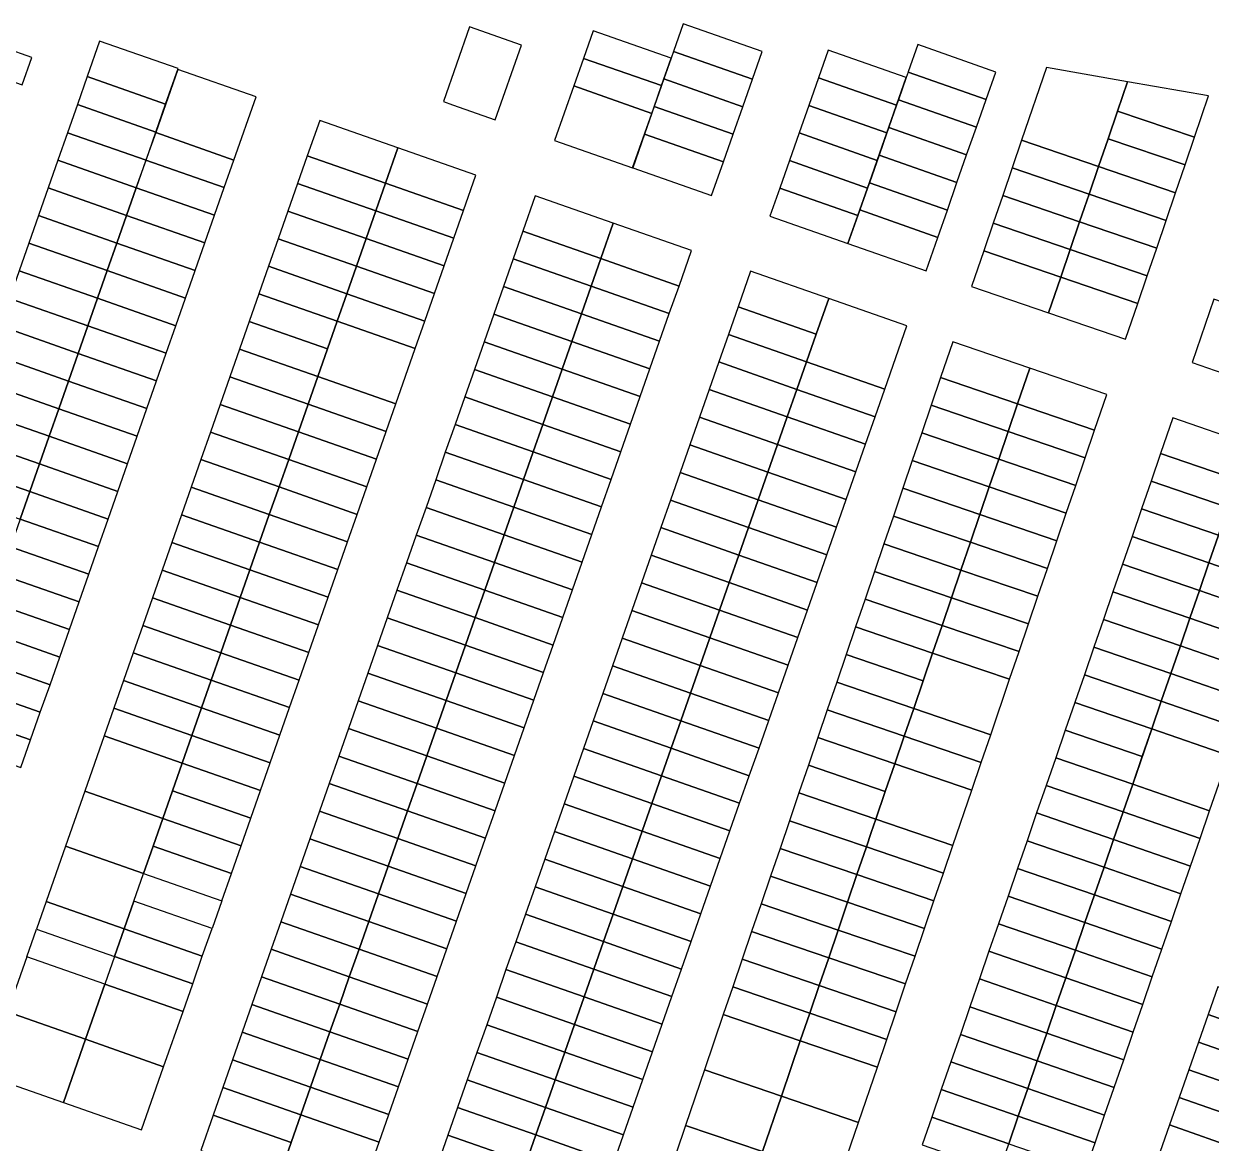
# Model space of a CAD drawing. Header units: metres. Extents: x 263639 to 269142, y 7370519 to 7372711.
# Drawn here: x 263886.6 to 264170.7, y 7372443.1 to 7372710.9 of the extents above; entities that cross this region are included whole.
import ezdxf

# ---------------------------------------------------------------- set-up
doc = ezdxf.new("R2010")
doc.units = ezdxf.units.M
doc.layers.add('LOTE', color=7, linetype='Continuous')

msp = doc.modelspace()

# ---------------------------------------------------------------- linework, layer by layer
at = {"layer": 'LOTE', "color": 7}
for points in [[(263888.57, 7372702.91), (263869.59, 7372709.54), (263867.28, 7372702.93), (263886.25, 7372696.31), (263888.57, 7372702.91)], [(263989.22, 7372691.54), (263999.44, 7372687.96), (264005.69, 7372705.82), (263993.28, 7372710.17), (263987.03, 7372692.31), (263989.22, 7372691.54)], [(264044.36, 7372710.95), (264042.04, 7372704.32), (264060.92, 7372697.71), (264063.23, 7372704.32), (264044.36, 7372710.95)], [(263923.57, 7372700.21), (263904.8, 7372706.79), (263901.82, 7372698.3), (263920.59, 7372691.72), (263923.57, 7372700.21)], [(264039.17, 7372696.14), (264041.48, 7372702.72), (264022.83, 7372709.28), (264020.51, 7372702.67), (264039.17, 7372696.14)], [(264058.61, 7372691.11), (264060.92, 7372697.71), (264042.04, 7372704.32), (264041.48, 7372702.72), (264039.74, 7372697.74), (264058.61, 7372691.11)], [(264076.71, 7372698.03), (264095.39, 7372691.47), (264097.71, 7372698.08), (264079.03, 7372704.64), (264076.71, 7372698.03)], [(264098.15, 7372699.35), (264116.81, 7372692.79), (264119.13, 7372699.4), (264100.47, 7372705.96), (264098.18, 7372699.43), (264098.15, 7372699.35)], [(264037.41, 7372691.11), (264039.17, 7372696.14), (264020.51, 7372702.67), (264018.19, 7372696.07), (264036.85, 7372689.51), (264037.41, 7372691.11)], [(263899.48, 7372691.62), (263918.25, 7372685.04), (263920.59, 7372691.72), (263901.82, 7372698.3), (263899.48, 7372691.62)], [(263942.22, 7372693.45), (263923.49, 7372700.01), (263918.2, 7372684.91), (263936.93, 7372678.35), (263942.22, 7372693.45)], [(264097.71, 7372698.08), (264095.84, 7372692.75), (264114.49, 7372686.19), (264116.81, 7372692.79), (264098.15, 7372699.35), (264097.71, 7372698.08)], [(264148.24, 7372690.06), (264150.64, 7372697.09), (264131.23, 7372700.47), (264125.31, 7372683.09), (264143.72, 7372676.81), (264145.98, 7372683.44), (264148.24, 7372690.06)], [(264018.19, 7372696.07), (264013.6, 7372683), (264032.28, 7372676.46), (264036.85, 7372689.51), (264018.19, 7372696.07)], [(264039.17, 7372696.14), (264037.42, 7372691.12), (264056.29, 7372684.5), (264058.61, 7372691.11), (264039.74, 7372697.74), (264039.17, 7372696.14)], [(264074.4, 7372691.43), (264093.08, 7372684.86), (264093.55, 7372686.21), (264095.39, 7372691.47), (264076.71, 7372698.03), (264074.4, 7372691.43)], [(264166.66, 7372683.78), (264170.04, 7372693.71), (264150.64, 7372697.09), (264148.24, 7372690.06), (264166.66, 7372683.78)], [(264112.17, 7372679.59), (264114.49, 7372686.19), (264095.84, 7372692.75), (264095.39, 7372691.47), (264093.55, 7372686.21), (264093.52, 7372686.14), (264112.17, 7372679.59)], [(263897.12, 7372684.88), (263915.89, 7372678.3), (263918.25, 7372685.04), (263899.48, 7372691.62), (263897.12, 7372684.88)], [(264037.42, 7372691.12), (264036.86, 7372689.52), (264035.11, 7372684.53), (264053.98, 7372677.9), (264056.29, 7372684.5), (264037.42, 7372691.12)], [(264072.08, 7372684.82), (264090.76, 7372678.26), (264093.08, 7372684.86), (264074.4, 7372691.43), (264072.08, 7372684.82)], [(264166.66, 7372683.78), (264148.24, 7372690.06), (264145.98, 7372683.44), (264164.4, 7372677.16), (264166.66, 7372683.78)], [(263957.44, 7372687.84), (263954.46, 7372679.34), (263973.15, 7372672.8), (263976.12, 7372681.29), (263957.44, 7372687.84)], [(263894.8, 7372678.28), (263913.57, 7372671.7), (263915.89, 7372678.3), (263897.12, 7372684.88), (263894.8, 7372678.28)], [(263936.93, 7372678.35), (263918.2, 7372684.91), (263915.88, 7372678.31), (263934.61, 7372671.74), (263936.93, 7372678.35)], [(264035.11, 7372684.53), (264032.29, 7372676.47), (264051.16, 7372669.86), (264053.98, 7372677.9), (264035.11, 7372684.53)], [(264069.77, 7372678.21), (264088.45, 7372671.65), (264088.92, 7372673), (264090.76, 7372678.26), (264072.08, 7372684.82), (264069.77, 7372678.21)], [(264109.85, 7372672.98), (264112.17, 7372679.59), (264093.52, 7372686.14), (264093.08, 7372684.86), (264091.21, 7372679.53), (264109.85, 7372672.98)], [(263976.12, 7372681.29), (263973.15, 7372672.8), (263991.84, 7372666.26), (263994.81, 7372674.75), (263976.12, 7372681.29)], [(264141.46, 7372670.19), (264143.72, 7372676.81), (264125.31, 7372683.09), (264123.05, 7372676.47), (264141.46, 7372670.19)], [(264164.4, 7372677.16), (264145.98, 7372683.44), (264143.72, 7372676.81), (264162.14, 7372670.53), (264164.4, 7372677.16)], [(263934.61, 7372671.74), (263915.88, 7372678.31), (263913.56, 7372671.7), (263932.3, 7372665.14), (263934.61, 7372671.74)], [(263952.15, 7372672.74), (263970.84, 7372666.19), (263973.15, 7372672.8), (263954.46, 7372679.34), (263952.15, 7372672.74)], [(264091.21, 7372679.53), (264088.9, 7372672.93), (264107.58, 7372666.36), (264109.85, 7372672.98), (264091.21, 7372679.53), (264091.21, 7372679.53)], [(263892.48, 7372671.67), (263911.25, 7372665.09), (263913.57, 7372671.7), (263894.8, 7372678.28), (263892.48, 7372671.67)], [(264067.46, 7372671.61), (264086.14, 7372665.04), (264088.45, 7372671.65), (264069.77, 7372678.21), (264067.46, 7372671.61)], [(264140.37, 7372666.99), (264141.46, 7372670.19), (264123.05, 7372676.47), (264120.79, 7372669.84), (264139.2, 7372663.56), (264140.37, 7372666.99)], [(264162.14, 7372670.53), (264143.72, 7372676.81), (264141.46, 7372670.19), (264159.88, 7372663.91), (264162.14, 7372670.53)], [(263949.83, 7372666.13), (263968.52, 7372659.59), (263970.84, 7372666.19), (263952.15, 7372672.74), (263949.83, 7372666.13)], [(263991.84, 7372666.26), (263973.15, 7372672.8), (263970.84, 7372666.19), (263989.52, 7372659.65), (263991.84, 7372666.26)], [(264107.58, 7372666.36), (264088.9, 7372672.93), (264088.45, 7372671.65), (264086.62, 7372666.42), (264105.3, 7372659.85), (264107.58, 7372666.36)], [(263890.17, 7372665.07), (263908.94, 7372658.49), (263911.25, 7372665.09), (263892.48, 7372671.67), (263890.17, 7372665.07)], [(263932.3, 7372665.14), (263913.56, 7372671.7), (263911.25, 7372665.09), (263929.98, 7372658.53), (263932.3, 7372665.14)], [(264008.97, 7372669.79), (264005.99, 7372661.3), (264024.68, 7372654.75), (264027.66, 7372663.25), (264008.97, 7372669.79)], [(264083.79, 7372658.35), (264086.14, 7372665.04), (264067.46, 7372671.61), (264065.11, 7372664.9), (264083.79, 7372658.35)], [(264139.2, 7372663.56), (264120.79, 7372669.84), (264118.53, 7372663.22), (264136.94, 7372656.94), (264139.2, 7372663.56)], [(264159.88, 7372663.91), (264141.46, 7372670.19), (264140.37, 7372666.99), (264139.2, 7372663.56), (264157.62, 7372657.28), (264159.88, 7372663.91)], [(263887.85, 7372658.46), (263906.62, 7372651.88), (263908.94, 7372658.49), (263890.17, 7372665.07), (263887.85, 7372658.46)], [(263929.98, 7372658.53), (263911.25, 7372665.09), (263908.93, 7372658.49), (263927.67, 7372651.93), (263929.98, 7372658.53)], [(263947.52, 7372659.52), (263966.21, 7372652.98), (263968.52, 7372659.59), (263949.83, 7372666.13), (263947.52, 7372659.52)], [(263989.52, 7372659.65), (263970.84, 7372666.19), (263968.52, 7372659.59), (263987.21, 7372653.04), (263989.52, 7372659.65)], [(264102.48, 7372651.81), (264105.3, 7372659.85), (264086.62, 7372666.42), (264086.14, 7372665.04), (264083.79, 7372658.35), (264102.48, 7372651.81)], [(264003.68, 7372654.69), (264022.37, 7372648.15), (264024.68, 7372654.75), (264005.99, 7372661.3), (264003.68, 7372654.69)], [(264046.34, 7372656.7), (264027.66, 7372663.25), (264024.68, 7372654.75), (264043.37, 7372648.21), (264046.34, 7372656.7)], [(264116.27, 7372656.59), (264134.68, 7372650.31), (264136.94, 7372656.94), (264118.53, 7372663.22), (264116.27, 7372656.59)], [(264157.62, 7372657.28), (264139.2, 7372663.56), (264136.94, 7372656.94), (264155.36, 7372650.66), (264157.62, 7372657.28)], [(263885.53, 7372651.86), (263904.31, 7372645.27), (263906.62, 7372651.88), (263887.85, 7372658.46), (263885.53, 7372651.86)], [(263927.67, 7372651.93), (263908.93, 7372658.49), (263906.62, 7372651.88), (263925.35, 7372645.32), (263927.67, 7372651.93)], [(263945.21, 7372652.92), (263963.89, 7372646.37), (263966.21, 7372652.98), (263947.52, 7372659.52), (263945.21, 7372652.92)], [(263987.21, 7372653.04), (263968.52, 7372659.59), (263966.21, 7372652.98), (263984.9, 7372646.44), (263987.21, 7372653.04)], [(264131.78, 7372641.79), (264134.68, 7372650.31), (264116.27, 7372656.59), (264113.36, 7372648.07), (264131.78, 7372641.79)], [(264155.36, 7372650.66), (264136.94, 7372656.94), (264134.68, 7372650.31), (264153.1, 7372644.03), (264155.36, 7372650.66)], [(263942.89, 7372646.31), (263961.58, 7372639.77), (263963.89, 7372646.37), (263945.21, 7372652.92), (263942.89, 7372646.31)], [(263984.9, 7372646.44), (263966.21, 7372652.98), (263963.89, 7372646.37), (263982.58, 7372639.83), (263984.9, 7372646.44)], [(264001.37, 7372648.08), (264020.05, 7372641.54), (264022.37, 7372648.15), (264003.68, 7372654.69), (264001.37, 7372648.08)], [(264043.37, 7372648.21), (264024.68, 7372654.75), (264022.37, 7372648.15), (264041.05, 7372641.6), (264043.37, 7372648.21)], [(263883.21, 7372645.25), (263901.99, 7372638.67), (263904.31, 7372645.27), (263885.53, 7372651.86), (263883.21, 7372645.25)], [(263925.35, 7372645.32), (263906.62, 7372651.88), (263904.3, 7372645.28), (263923.03, 7372638.72), (263925.35, 7372645.32)], [(264076.21, 7372636.7), (264079.19, 7372645.2), (264060.5, 7372651.74), (264057.52, 7372643.25), (264076.21, 7372636.7)], [(264153.1, 7372644.03), (264134.68, 7372650.31), (264131.78, 7372641.79), (264150.2, 7372635.51), (264153.1, 7372644.03)], [(263999.05, 7372641.48), (264017.74, 7372634.93), (264020.05, 7372641.54), (264001.37, 7372648.08), (263999.05, 7372641.48)], [(264041.05, 7372641.6), (264022.37, 7372648.15), (264020.05, 7372641.54), (264038.74, 7372634.99), (264041.05, 7372641.6)], [(263880.9, 7372638.65), (263899.67, 7372632.06), (263901.99, 7372638.67), (263883.21, 7372645.25), (263880.9, 7372638.65)], [(263923.03, 7372638.72), (263904.3, 7372645.28), (263901.98, 7372638.67), (263920.72, 7372632.11), (263923.03, 7372638.72)], [(263940.58, 7372639.71), (263959.27, 7372633.16), (263961.58, 7372639.77), (263942.89, 7372646.31), (263940.58, 7372639.71)], [(263982.58, 7372639.83), (263963.89, 7372646.37), (263961.58, 7372639.77), (263980.27, 7372633.22), (263982.58, 7372639.83)], [(264092.58, 7372623.55), (264097.87, 7372638.65), (264079.19, 7372645.2), (264076.21, 7372636.7), (264073.9, 7372630.1), (264092.58, 7372623.55)], [(264184.47, 7372623.57), (264189.68, 7372638.7), (264171.28, 7372645.04), (264166.07, 7372629.91), (264184.47, 7372623.57)], [(263996.74, 7372634.87), (264015.43, 7372628.33), (264017.74, 7372634.93), (263999.05, 7372641.48), (263996.74, 7372634.87)], [(264038.74, 7372634.99), (264020.05, 7372641.54), (264017.74, 7372634.93), (264036.43, 7372628.39), (264038.74, 7372634.99)], [(264073.9, 7372630.1), (264076.21, 7372636.7), (264057.52, 7372643.25), (264055.21, 7372636.64), (264073.9, 7372630.1)], [(263878.58, 7372632.04), (263897.36, 7372625.46), (263899.67, 7372632.06), (263880.9, 7372638.65), (263878.58, 7372632.04)], [(263920.72, 7372632.11), (263901.98, 7372638.67), (263899.67, 7372632.07), (263918.4, 7372625.5), (263920.72, 7372632.11)], [(263938.27, 7372633.1), (263956.95, 7372626.55), (263959.27, 7372633.16), (263940.58, 7372639.71), (263938.27, 7372633.1)], [(263980.27, 7372633.22), (263961.58, 7372639.77), (263959.27, 7372633.16), (263956.95, 7372626.55), (263975.64, 7372620.01), (263980.27, 7372633.22)], [(264071.58, 7372623.49), (264073.9, 7372630.1), (264055.21, 7372636.64), (264052.9, 7372630.04), (264071.58, 7372623.49)], [(263935.95, 7372626.49), (263954.64, 7372619.95), (263956.95, 7372626.55), (263938.27, 7372633.1), (263935.95, 7372626.49)], [(263994.42, 7372628.26), (264013.11, 7372621.72), (264015.43, 7372628.33), (263996.74, 7372634.87), (263994.42, 7372628.26)], [(264036.43, 7372628.39), (264017.74, 7372634.93), (264015.43, 7372628.33), (264034.11, 7372621.78), (264036.43, 7372628.39)], [(264124.35, 7372620.03), (264127.26, 7372628.54), (264108.84, 7372634.82), (264105.94, 7372626.31), (264124.35, 7372620.03)], [(263876.26, 7372625.44), (263895.04, 7372618.85), (263897.36, 7372625.46), (263878.58, 7372632.04), (263876.26, 7372625.44)], [(263918.4, 7372625.5), (263899.67, 7372632.07), (263897.35, 7372625.46), (263916.09, 7372618.9), (263918.4, 7372625.5)], [(264069.27, 7372616.89), (264071.58, 7372623.49), (264052.9, 7372630.04), (264050.58, 7372623.43), (264069.27, 7372616.89)], [(264090.27, 7372616.95), (264092.58, 7372623.55), (264073.9, 7372630.1), (264071.58, 7372623.49), (264090.27, 7372616.95)], [(263992.11, 7372621.66), (264010.8, 7372615.11), (264013.11, 7372621.72), (263994.42, 7372628.26), (263992.11, 7372621.66)], [(264034.11, 7372621.78), (264015.43, 7372628.33), (264013.11, 7372621.72), (264031.8, 7372615.17), (264034.11, 7372621.78)], [(264142.77, 7372613.75), (264145.68, 7372622.26), (264127.26, 7372628.54), (264124.35, 7372620.03), (264142.77, 7372613.75)], [(263873.95, 7372618.83), (263892.73, 7372612.25), (263895.04, 7372618.85), (263876.26, 7372625.44), (263873.95, 7372618.83)], [(263916.09, 7372618.9), (263897.35, 7372625.46), (263895.04, 7372618.85), (263913.77, 7372612.29), (263916.09, 7372618.9)], [(263933.64, 7372619.89), (263952.33, 7372613.34), (263954.64, 7372619.95), (263935.95, 7372626.49), (263933.64, 7372619.89)], [(263975.64, 7372620.01), (263956.95, 7372626.55), (263954.64, 7372619.95), (263973.33, 7372613.4), (263975.64, 7372620.01)], [(264122.09, 7372613.4), (264124.35, 7372620.03), (264105.94, 7372626.31), (264103.68, 7372619.68), (264122.09, 7372613.4)], [(263989.8, 7372615.05), (264008.48, 7372608.51), (264010.8, 7372615.11), (263992.11, 7372621.66), (263989.8, 7372615.05)], [(264031.8, 7372615.17), (264013.11, 7372621.72), (264010.8, 7372615.11), (264029.48, 7372608.57), (264031.8, 7372615.17)], [(264066.96, 7372610.28), (264069.27, 7372616.89), (264050.58, 7372623.43), (264048.27, 7372616.82), (264066.96, 7372610.28)], [(264087.96, 7372610.34), (264090.27, 7372616.95), (264071.58, 7372623.49), (264069.27, 7372616.89), (264087.96, 7372610.34)], [(263871.63, 7372612.22), (263890.41, 7372605.64), (263892.73, 7372612.25), (263873.95, 7372618.83), (263871.63, 7372612.22)], [(263913.77, 7372612.29), (263895.04, 7372618.85), (263892.72, 7372612.25), (263911.46, 7372605.69), (263913.77, 7372612.29)], [(263931.32, 7372613.28), (263950.01, 7372606.73), (263952.33, 7372613.34), (263933.64, 7372619.89), (263931.32, 7372613.28)], [(263973.33, 7372613.4), (263954.64, 7372619.95), (263952.33, 7372613.34), (263971.01, 7372606.8), (263973.33, 7372613.4)], [(264119.84, 7372606.78), (264122.09, 7372613.4), (264103.68, 7372619.68), (264101.42, 7372613.06), (264119.84, 7372606.78)], [(264142.77, 7372613.75), (264124.35, 7372620.03), (264122.09, 7372613.4), (264140.51, 7372607.12), (264142.77, 7372613.75)], [(264064.64, 7372603.67), (264066.96, 7372610.28), (264048.27, 7372616.82), (264045.96, 7372610.22), (264064.64, 7372603.67)], [(264085.64, 7372603.73), (264087.96, 7372610.34), (264069.27, 7372616.89), (264066.96, 7372610.28), (264085.64, 7372603.73)], [(264179.9, 7372610.33), (264161.51, 7372616.68), (264158.57, 7372608.17), (264176.97, 7372601.82), (264179.9, 7372610.33)], [(263929.01, 7372606.67), (263947.7, 7372600.13), (263950.01, 7372606.73), (263931.32, 7372613.28), (263929.01, 7372606.67)], [(263971.01, 7372606.8), (263952.33, 7372613.34), (263950.01, 7372606.73), (263968.7, 7372600.19), (263971.01, 7372606.8)], [(263987.48, 7372608.44), (264006.17, 7372601.9), (264008.48, 7372608.51), (263989.8, 7372615.05), (263987.48, 7372608.44)], [(264029.48, 7372608.57), (264010.8, 7372615.11), (264008.48, 7372608.51), (264027.17, 7372601.96), (264029.48, 7372608.57)], [(264117.58, 7372600.15), (264119.84, 7372606.78), (264101.42, 7372613.06), (264099.16, 7372606.43), (264117.58, 7372600.15)], [(264140.51, 7372607.12), (264122.09, 7372613.4), (264119.84, 7372606.78), (264138.25, 7372600.49), (264140.51, 7372607.12)], [(263869.31, 7372605.62), (263888.09, 7372599.03), (263890.41, 7372605.64), (263871.63, 7372612.22), (263869.31, 7372605.62)], [(263911.46, 7372605.69), (263892.72, 7372612.25), (263890.4, 7372605.64), (263909.14, 7372599.08), (263911.46, 7372605.69)], [(264062.33, 7372597.07), (264064.64, 7372603.67), (264045.96, 7372610.22), (264043.64, 7372603.61), (264062.33, 7372597.07)], [(264083.33, 7372597.13), (264085.64, 7372603.73), (264066.96, 7372610.28), (264064.64, 7372603.67), (264083.33, 7372597.13)], [(263985.17, 7372601.84), (264003.86, 7372595.29), (264006.17, 7372601.9), (263987.48, 7372608.44), (263985.17, 7372601.84)], [(264027.17, 7372601.96), (264008.48, 7372608.51), (264006.17, 7372601.9), (264024.86, 7372595.36), (264027.17, 7372601.96)], [(264158.57, 7372608.17), (264156.29, 7372601.55), (264174.69, 7372595.21), (264176.97, 7372601.82), (264158.57, 7372608.17)], [(263866.99, 7372599.01), (263885.78, 7372592.43), (263888.09, 7372599.03), (263869.31, 7372605.62), (263866.99, 7372599.01)], [(263909.14, 7372599.08), (263890.4, 7372605.64), (263888.09, 7372599.04), (263906.82, 7372592.47), (263909.14, 7372599.08)], [(263926.7, 7372600.07), (263945.38, 7372593.52), (263947.7, 7372600.13), (263929.01, 7372606.67), (263926.7, 7372600.07)], [(263968.7, 7372600.19), (263950.01, 7372606.73), (263947.7, 7372600.13), (263966.38, 7372593.58), (263968.7, 7372600.19)], [(264115.32, 7372593.53), (264117.58, 7372600.15), (264099.16, 7372606.43), (264096.9, 7372599.81), (264115.32, 7372593.53)], [(264138.25, 7372600.49), (264119.84, 7372606.78), (264117.58, 7372600.15), (264135.99, 7372593.87), (264138.25, 7372600.49)], [(263982.86, 7372595.23), (264001.54, 7372588.69), (264003.86, 7372595.29), (263985.17, 7372601.84), (263982.86, 7372595.23)], [(264024.86, 7372595.36), (264006.17, 7372601.9), (264003.86, 7372595.29), (264022.54, 7372588.75), (264024.86, 7372595.36)], [(264060.02, 7372590.46), (264062.33, 7372597.07), (264043.64, 7372603.61), (264041.33, 7372597), (264060.02, 7372590.46)], [(264081.02, 7372590.52), (264083.33, 7372597.13), (264064.64, 7372603.67), (264062.33, 7372597.07), (264081.02, 7372590.52)], [(263906.82, 7372592.47), (263888.09, 7372599.04), (263885.77, 7372592.43), (263904.51, 7372585.87), (263906.82, 7372592.47)], [(263924.38, 7372593.46), (263943.07, 7372586.91), (263945.38, 7372593.52), (263926.7, 7372600.07), (263924.38, 7372593.46)], [(263966.38, 7372593.58), (263947.7, 7372600.13), (263945.38, 7372593.52), (263964.07, 7372586.98), (263966.38, 7372593.58)], [(264113.06, 7372586.9), (264115.32, 7372593.53), (264096.9, 7372599.81), (264094.64, 7372593.18), (264113.06, 7372586.9)], [(264135.99, 7372593.87), (264117.58, 7372600.15), (264115.32, 7372593.53), (264133.73, 7372587.24), (264135.99, 7372593.87)], [(264156.29, 7372601.55), (264154.01, 7372594.93), (264172.41, 7372588.59), (264174.69, 7372595.21), (264156.29, 7372601.55)], [(264057.7, 7372583.85), (264060.02, 7372590.46), (264041.33, 7372597), (264039.01, 7372590.4), (264057.7, 7372583.85)], [(264078.7, 7372583.91), (264081.02, 7372590.52), (264062.33, 7372597.07), (264060.02, 7372590.46), (264078.7, 7372583.91)], [(263922.07, 7372586.85), (263940.76, 7372580.31), (263943.07, 7372586.91), (263924.38, 7372593.46), (263922.07, 7372586.85)], [(263964.07, 7372586.98), (263945.38, 7372593.52), (263943.07, 7372586.91), (263961.76, 7372580.37), (263964.07, 7372586.98)], [(263980.54, 7372588.62), (263999.23, 7372582.08), (264001.54, 7372588.69), (263982.86, 7372595.23), (263980.54, 7372588.62)], [(264022.54, 7372588.75), (264003.86, 7372595.29), (264001.54, 7372588.69), (264020.23, 7372582.14), (264022.54, 7372588.75)], [(264110.8, 7372580.27), (264113.06, 7372586.9), (264094.64, 7372593.18), (264092.38, 7372586.55), (264110.8, 7372580.27)], [(264133.73, 7372587.24), (264115.32, 7372593.53), (264113.06, 7372586.9), (264131.48, 7372580.62), (264133.73, 7372587.24)], [(264154.01, 7372594.93), (264151.73, 7372588.31), (264170.13, 7372581.97), (264172.41, 7372588.59), (264154.01, 7372594.93)], [(263904.51, 7372585.87), (263885.77, 7372592.43), (263883.46, 7372585.82), (263902.19, 7372579.26), (263904.51, 7372585.87)], [(264055.39, 7372577.25), (264057.7, 7372583.85), (264039.01, 7372590.4), (264036.7, 7372583.79), (264055.39, 7372577.25)], [(264076.39, 7372577.31), (264078.7, 7372583.91), (264060.02, 7372590.46), (264057.7, 7372583.85), (264076.39, 7372577.31)], [(263978.23, 7372582.02), (263996.92, 7372575.47), (263999.23, 7372582.08), (263980.54, 7372588.62), (263978.23, 7372582.02)], [(264020.23, 7372582.14), (264001.54, 7372588.69), (263999.23, 7372582.08), (264017.92, 7372575.54), (264020.23, 7372582.14)], [(264151.73, 7372588.31), (264149.45, 7372581.7), (264167.84, 7372575.35), (264170.13, 7372581.97), (264151.73, 7372588.31)], [(264172.41, 7372588.59), (264170.13, 7372581.97), (264188.52, 7372575.63), (264190.8, 7372582.25), (264172.41, 7372588.59)], [(263902.19, 7372579.26), (263883.46, 7372585.82), (263881.14, 7372579.22), (263899.88, 7372572.66), (263902.19, 7372579.26)], [(263919.76, 7372580.25), (263938.44, 7372573.7), (263940.76, 7372580.31), (263922.07, 7372586.85), (263919.76, 7372580.25)], [(263961.76, 7372580.37), (263943.07, 7372586.91), (263940.76, 7372580.31), (263959.44, 7372573.76), (263961.76, 7372580.37)], [(264108.54, 7372573.65), (264110.8, 7372580.27), (264092.38, 7372586.55), (264090.12, 7372579.93), (264108.54, 7372573.65)], [(264131.48, 7372580.62), (264113.06, 7372586.9), (264110.8, 7372580.27), (264129.22, 7372573.99), (264131.48, 7372580.62)], [(263975.91, 7372575.41), (263994.6, 7372568.87), (263996.92, 7372575.47), (263978.23, 7372582.02), (263975.91, 7372575.41)], [(264017.92, 7372575.54), (263999.23, 7372582.08), (263996.92, 7372575.47), (264015.6, 7372568.93), (264017.92, 7372575.54)], [(264053.07, 7372570.64), (264055.39, 7372577.25), (264036.7, 7372583.79), (264034.39, 7372577.18), (264053.07, 7372570.64)], [(264074.07, 7372570.7), (264076.39, 7372577.31), (264057.7, 7372583.85), (264055.39, 7372577.25), (264074.07, 7372570.7)], [(264170.13, 7372581.97), (264167.84, 7372575.35), (264186.24, 7372569.01), (264188.52, 7372575.63), (264170.13, 7372581.97)], [(263899.88, 7372572.66), (263881.14, 7372579.22), (263878.83, 7372572.61), (263897.56, 7372566.05), (263899.88, 7372572.66)], [(263917.44, 7372573.64), (263936.13, 7372567.1), (263938.44, 7372573.7), (263919.76, 7372580.25), (263917.44, 7372573.64)], [(263959.44, 7372573.76), (263940.76, 7372580.31), (263938.44, 7372573.7), (263957.13, 7372567.16), (263959.44, 7372573.76)], [(264106.28, 7372567.02), (264108.54, 7372573.65), (264090.12, 7372579.93), (264087.86, 7372573.3), (264106.28, 7372567.02)], [(264129.22, 7372573.99), (264110.8, 7372580.27), (264108.54, 7372573.65), (264126.96, 7372567.37), (264129.22, 7372573.99)], [(264149.45, 7372581.7), (264147.17, 7372575.08), (264165.56, 7372568.74), (264167.84, 7372575.35), (264149.45, 7372581.7)], [(264050.76, 7372564.03), (264053.07, 7372570.64), (264034.39, 7372577.18), (264032.07, 7372570.58), (264050.76, 7372564.03)], [(264071.76, 7372564.09), (264074.07, 7372570.7), (264055.39, 7372577.25), (264053.07, 7372570.64), (264071.76, 7372564.09)], [(263915.13, 7372567.03), (263933.82, 7372560.49), (263936.13, 7372567.1), (263917.44, 7372573.64), (263915.13, 7372567.03)], [(263957.13, 7372567.16), (263938.44, 7372573.7), (263936.13, 7372567.1), (263954.82, 7372560.55), (263957.13, 7372567.16)], [(263973.6, 7372568.81), (263992.29, 7372562.26), (263994.6, 7372568.87), (263975.91, 7372575.41), (263973.6, 7372568.81)], [(264013.29, 7372562.32), (264015.6, 7372568.93), (263996.92, 7372575.47), (263994.6, 7372568.87), (264013.29, 7372562.32), (264013.29, 7372562.32)], [(264104.02, 7372560.4), (264106.28, 7372567.02), (264087.86, 7372573.3), (264085.6, 7372566.68), (264104.02, 7372560.4)], [(264126.96, 7372567.37), (264108.54, 7372573.65), (264106.28, 7372567.02), (264124.7, 7372560.74), (264126.96, 7372567.37)], [(264147.17, 7372575.08), (264144.88, 7372568.46), (264163.28, 7372562.12), (264165.56, 7372568.74), (264147.17, 7372575.08)], [(264167.84, 7372575.35), (264165.56, 7372568.74), (264183.96, 7372562.39), (264186.24, 7372569.01), (264167.84, 7372575.35)], [(263897.56, 7372566.05), (263878.83, 7372572.61), (263876.51, 7372566.01), (263895.24, 7372559.45), (263897.56, 7372566.05)], [(264048.45, 7372557.43), (264050.76, 7372564.03), (264032.07, 7372570.58), (264029.76, 7372563.97), (264048.45, 7372557.43)], [(264069.45, 7372557.49), (264071.76, 7372564.09), (264053.07, 7372570.64), (264050.76, 7372564.03), (264069.45, 7372557.49)], [(263971.29, 7372562.2), (263989.97, 7372555.65), (263992.29, 7372562.26), (263973.6, 7372568.81), (263971.29, 7372562.2)], [(264013.29, 7372562.32), (263994.6, 7372568.87), (263994.6, 7372568.87), (263992.29, 7372562.26), (264010.97, 7372555.72), (264013.29, 7372562.32)], [(264144.88, 7372568.46), (264142.6, 7372561.84), (264161, 7372555.5), (264163.28, 7372562.12), (264144.88, 7372568.46)], [(264165.56, 7372568.74), (264163.28, 7372562.12), (264181.68, 7372555.78), (264183.96, 7372562.39), (264165.56, 7372568.74)], [(263895.24, 7372559.45), (263876.51, 7372566.01), (263874.19, 7372559.4), (263892.93, 7372552.84), (263895.24, 7372559.45)], [(263912.81, 7372560.43), (263931.5, 7372553.88), (263933.82, 7372560.49), (263915.13, 7372567.03), (263912.81, 7372560.43)], [(263954.82, 7372560.55), (263936.13, 7372567.1), (263933.82, 7372560.49), (263952.5, 7372553.94), (263954.82, 7372560.55)], [(264101.76, 7372553.77), (264104.02, 7372560.4), (264085.6, 7372566.68), (264083.34, 7372560.05), (264101.76, 7372553.77)], [(264124.7, 7372560.74), (264106.28, 7372567.02), (264104.02, 7372560.4), (264122.44, 7372554.12), (264124.7, 7372560.74)], [(263968.97, 7372555.59), (263987.66, 7372549.05), (263989.97, 7372555.65), (263971.29, 7372562.2), (263968.97, 7372555.59)], [(264010.97, 7372555.72), (263992.29, 7372562.26), (263989.97, 7372555.65), (264008.66, 7372549.11), (264010.97, 7372555.72)], [(264046.13, 7372550.82), (264048.45, 7372557.43), (264029.76, 7372563.97), (264027.45, 7372557.36), (264046.13, 7372550.82)], [(264067.13, 7372550.88), (264069.45, 7372557.49), (264050.76, 7372564.03), (264048.45, 7372557.43), (264067.13, 7372550.88)], [(264163.28, 7372562.12), (264161, 7372555.5), (264179.4, 7372549.16), (264181.68, 7372555.78), (264163.28, 7372562.12)], [(263892.93, 7372552.84), (263874.19, 7372559.4), (263871.88, 7372552.8), (263890.61, 7372546.23), (263892.93, 7372552.84)], [(263910.5, 7372553.82), (263929.19, 7372547.28), (263931.5, 7372553.88), (263912.81, 7372560.43), (263910.5, 7372553.82)], [(263952.5, 7372553.94), (263933.82, 7372560.49), (263931.5, 7372553.88), (263950.19, 7372547.34), (263952.5, 7372553.94)], [(264099.5, 7372547.15), (264101.76, 7372553.77), (264083.34, 7372560.05), (264081.09, 7372553.43), (264099.5, 7372547.15)], [(264117.92, 7372540.87), (264122.44, 7372554.12), (264104.02, 7372560.4), (264101.76, 7372553.77), (264099.5, 7372547.15), (264117.92, 7372540.87)], [(264142.6, 7372561.84), (264140.32, 7372555.22), (264158.72, 7372548.88), (264161, 7372555.5), (264142.6, 7372561.84)], [(264043.82, 7372544.21), (264046.13, 7372550.82), (264027.45, 7372557.36), (264025.13, 7372550.76), (264043.82, 7372544.21)], [(264064.82, 7372544.27), (264067.13, 7372550.88), (264048.45, 7372557.43), (264046.13, 7372550.82), (264064.82, 7372544.27)], [(263908.19, 7372547.21), (263926.87, 7372540.67), (263929.19, 7372547.28), (263910.5, 7372553.82), (263908.19, 7372547.21)], [(263950.19, 7372547.34), (263931.5, 7372553.88), (263929.19, 7372547.28), (263947.87, 7372540.73), (263950.19, 7372547.34)], [(263966.66, 7372548.99), (263985.35, 7372542.44), (263987.66, 7372549.05), (263968.97, 7372555.59), (263966.66, 7372548.99)], [(264008.66, 7372549.11), (263989.97, 7372555.65), (263987.66, 7372549.05), (264006.35, 7372542.5), (264008.66, 7372549.11)], [(264097.24, 7372540.52), (264099.5, 7372547.15), (264081.09, 7372553.43), (264078.83, 7372546.8), (264097.24, 7372540.52)], [(264140.32, 7372555.22), (264138.04, 7372548.61), (264156.44, 7372542.26), (264158.72, 7372548.88), (264140.32, 7372555.22)], [(264161, 7372555.5), (264158.72, 7372548.88), (264177.12, 7372542.54), (264179.4, 7372549.16), (264161, 7372555.5)], [(263890.61, 7372546.23), (263871.88, 7372552.8), (263869.56, 7372546.19), (263888.3, 7372539.63), (263890.61, 7372546.23)], [(264041.5, 7372537.61), (264043.82, 7372544.21), (264025.13, 7372550.76), (264022.82, 7372544.15), (264041.5, 7372537.61)], [(264062.51, 7372537.67), (264064.82, 7372544.27), (264046.13, 7372550.82), (264043.82, 7372544.21), (264062.51, 7372537.67)], [(263964.35, 7372542.38), (263983.03, 7372535.83), (263985.35, 7372542.44), (263966.66, 7372548.99), (263964.35, 7372542.38)], [(264006.35, 7372542.5), (263987.66, 7372549.05), (263985.35, 7372542.44), (264004.03, 7372535.9), (264006.35, 7372542.5)], [(264138.04, 7372548.61), (264135.76, 7372541.99), (264154.16, 7372535.65), (264156.44, 7372542.26), (264138.04, 7372548.61)], [(264158.72, 7372548.88), (264156.44, 7372542.26), (264174.84, 7372535.92), (264177.12, 7372542.54), (264158.72, 7372548.88)], [(263888.3, 7372539.63), (263869.56, 7372546.19), (263867.25, 7372539.58), (263885.98, 7372533.02), (263888.3, 7372539.63)], [(263905.87, 7372540.61), (263924.56, 7372534.06), (263926.87, 7372540.67), (263908.19, 7372547.21), (263905.87, 7372540.61)], [(263947.87, 7372540.73), (263929.19, 7372547.28), (263926.87, 7372540.67), (263945.56, 7372534.12), (263947.87, 7372540.73)], [(264094.98, 7372533.9), (264097.24, 7372540.52), (264078.83, 7372546.8), (264076.57, 7372540.18), (264094.98, 7372533.9)], [(264117.92, 7372540.87), (264099.5, 7372547.15), (264097.24, 7372540.52), (264115.66, 7372534.24), (264117.92, 7372540.87)], [(263962.03, 7372535.77), (263980.72, 7372529.23), (263983.03, 7372535.83), (263964.35, 7372542.38), (263962.03, 7372535.77)], [(264004.03, 7372535.9), (263985.35, 7372542.44), (263983.03, 7372535.83), (264001.72, 7372529.29), (264004.03, 7372535.9)], [(264039.19, 7372531), (264041.5, 7372537.61), (264022.82, 7372544.15), (264020.5, 7372537.54), (264039.19, 7372531)], [(264060.19, 7372531.06), (264062.51, 7372537.67), (264043.82, 7372544.21), (264041.5, 7372537.61), (264060.19, 7372531.06)], [(264135.76, 7372541.99), (264133.48, 7372535.37), (264151.88, 7372529.03), (264154.16, 7372535.65), (264135.76, 7372541.99)], [(264156.44, 7372542.26), (264151.88, 7372529.03), (264170.27, 7372522.69), (264174.84, 7372535.92), (264156.44, 7372542.26)], [(263901.25, 7372527.39), (263919.93, 7372520.85), (263922.25, 7372527.46), (263924.56, 7372534.06), (263905.87, 7372540.61), (263901.25, 7372527.39)], [(263945.56, 7372534.12), (263926.87, 7372540.67), (263924.56, 7372534.06), (263943.25, 7372527.52), (263945.56, 7372534.12)], [(264092.72, 7372527.27), (264094.98, 7372533.9), (264076.57, 7372540.18), (264074.31, 7372533.55), (264092.72, 7372527.27)], [(264115.66, 7372534.24), (264097.24, 7372540.52), (264094.98, 7372533.9), (264113.4, 7372527.62), (264115.66, 7372534.24)], [(264036.88, 7372524.39), (264039.19, 7372531), (264020.5, 7372537.54), (264018.19, 7372530.94), (264036.88, 7372524.39)], [(264057.88, 7372524.46), (264060.19, 7372531.06), (264041.5, 7372537.61), (264039.19, 7372531), (264057.88, 7372524.46)], [(263943.25, 7372527.52), (263924.56, 7372534.06), (263922.25, 7372527.46), (263940.93, 7372520.91), (263943.25, 7372527.52)], [(263943.25, 7372527.52), (263924.56, 7372534.06), (263922.25, 7372527.46), (263940.93, 7372520.91), (263943.25, 7372527.52)], [(263959.72, 7372529.17), (263978.4, 7372522.62), (263980.72, 7372529.23), (263962.03, 7372535.77), (263959.72, 7372529.17)], [(264001.72, 7372529.29), (263983.03, 7372535.83), (263980.72, 7372529.23), (263999.41, 7372522.68), (264001.72, 7372529.29)], [(264090.46, 7372520.65), (264092.72, 7372527.27), (264074.31, 7372533.55), (264072.05, 7372526.93), (264090.46, 7372520.65)], [(264108.88, 7372514.37), (264113.4, 7372527.62), (264094.98, 7372533.9), (264092.72, 7372527.27), (264090.46, 7372520.65), (264108.88, 7372514.37)], [(264133.48, 7372535.37), (264131.2, 7372528.75), (264149.59, 7372522.41), (264151.88, 7372529.03), (264133.48, 7372535.37)], [(264034.56, 7372517.79), (264036.88, 7372524.39), (264018.19, 7372530.94), (264015.88, 7372524.33), (264034.56, 7372517.79)], [(264055.56, 7372517.85), (264057.88, 7372524.46), (264039.19, 7372531), (264036.88, 7372524.39), (264055.56, 7372517.85)], [(263957.4, 7372522.56), (263976.09, 7372516.01), (263978.4, 7372522.62), (263959.72, 7372529.17), (263957.4, 7372522.56)], [(263999.41, 7372522.68), (263980.72, 7372529.23), (263978.4, 7372522.62), (263997.09, 7372516.08), (263999.41, 7372522.68)], [(264131.2, 7372528.75), (264128.91, 7372522.14), (264147.31, 7372515.79), (264149.59, 7372522.41), (264131.2, 7372528.75)], [(264151.88, 7372529.03), (264149.59, 7372522.41), (264167.99, 7372516.07), (264170.27, 7372522.69), (264151.88, 7372529.03)], [(263896.62, 7372514.18), (263915.3, 7372507.64), (263917.62, 7372514.24), (263919.93, 7372520.85), (263901.25, 7372527.39), (263896.62, 7372514.18)], [(263940.93, 7372520.91), (263922.25, 7372527.46), (263919.93, 7372520.85), (263938.62, 7372514.3), (263940.93, 7372520.91)], [(264089.37, 7372517.45), (264090.46, 7372520.65), (264072.05, 7372526.93), (264069.79, 7372520.3), (264088.2, 7372514.02), (264089.37, 7372517.45)], [(263955.09, 7372515.95), (263973.78, 7372509.41), (263976.09, 7372516.01), (263957.4, 7372522.56), (263955.09, 7372515.95)], [(263997.09, 7372516.08), (263978.4, 7372522.62), (263976.09, 7372516.01), (263994.78, 7372509.47), (263997.09, 7372516.08)], [(264032.25, 7372511.18), (264034.56, 7372517.79), (264015.88, 7372524.33), (264013.56, 7372517.73), (264032.25, 7372511.18)], [(264053.25, 7372511.24), (264055.56, 7372517.85), (264036.88, 7372524.39), (264034.56, 7372517.79), (264053.25, 7372511.24)], [(264128.91, 7372522.14), (264126.63, 7372515.52), (264145.03, 7372509.18), (264147.31, 7372515.79), (264128.91, 7372522.14)], [(264149.59, 7372522.41), (264147.31, 7372515.79), (264165.71, 7372509.45), (264167.99, 7372516.07), (264149.59, 7372522.41)], [(263938.62, 7372514.3), (263919.93, 7372520.85), (263917.62, 7372514.24), (263936.31, 7372507.7), (263938.62, 7372514.3)], [(264085.94, 7372507.4), (264088.2, 7372514.02), (264069.79, 7372520.3), (264067.53, 7372513.68), (264085.94, 7372507.4)], [(264108.88, 7372514.37), (264090.46, 7372520.65), (264089.37, 7372517.45), (264088.2, 7372514.02), (264106.62, 7372507.74), (264108.88, 7372514.37)], [(264029.94, 7372504.57), (264032.25, 7372511.18), (264013.56, 7372517.73), (264011.25, 7372511.12), (264029.94, 7372504.57)], [(264050.94, 7372504.64), (264053.25, 7372511.24), (264034.56, 7372517.79), (264032.25, 7372511.18), (264050.94, 7372504.64)], [(263891.99, 7372500.97), (263910.68, 7372494.42), (263915.3, 7372507.64), (263896.62, 7372514.18), (263891.99, 7372500.97)], [(263936.31, 7372507.7), (263917.62, 7372514.24), (263915.3, 7372507.64), (263933.99, 7372501.09), (263936.31, 7372507.7)], [(263952.78, 7372509.35), (263971.46, 7372502.8), (263973.78, 7372509.41), (263955.09, 7372515.95), (263952.78, 7372509.35)], [(263994.78, 7372509.47), (263976.09, 7372516.01), (263973.78, 7372509.41), (263992.46, 7372502.86), (263994.78, 7372509.47)], [(264083.68, 7372500.77), (264085.94, 7372507.4), (264067.53, 7372513.68), (264065.27, 7372507.05), (264083.68, 7372500.77)], [(264106.62, 7372507.74), (264088.2, 7372514.02), (264085.94, 7372507.4), (264104.36, 7372501.11), (264106.62, 7372507.74)], [(264126.63, 7372515.52), (264124.35, 7372508.9), (264142.75, 7372502.56), (264145.03, 7372509.18), (264126.63, 7372515.52)], [(264147.31, 7372515.79), (264145.03, 7372509.18), (264163.43, 7372502.83), (264165.71, 7372509.45), (264147.31, 7372515.79)], [(264027.62, 7372497.97), (264029.94, 7372504.57), (264011.25, 7372511.12), (264008.94, 7372504.51), (264027.62, 7372497.97)], [(264048.62, 7372498.03), (264050.94, 7372504.64), (264032.25, 7372511.18), (264029.94, 7372504.57), (264048.62, 7372498.03), (264048.62, 7372498.03)], [(263950.46, 7372502.74), (263969.15, 7372496.2), (263971.46, 7372502.8), (263952.78, 7372509.35), (263950.46, 7372502.74)], [(263992.46, 7372502.86), (263973.78, 7372509.41), (263971.46, 7372502.8), (263990.15, 7372496.26), (263992.46, 7372502.86)], [(264124.35, 7372508.9), (264122.07, 7372502.28), (264140.47, 7372495.94), (264142.75, 7372502.56), (264124.35, 7372508.9)], [(264145.03, 7372509.18), (264142.75, 7372502.56), (264161.15, 7372496.22), (264163.43, 7372502.83), (264145.03, 7372509.18)], [(263933.99, 7372501.09), (263931.68, 7372494.49), (263912.99, 7372501.03), (263915.3, 7372507.64), (263933.99, 7372501.09), (263933.99, 7372501.09)], [(264081.42, 7372494.15), (264083.68, 7372500.77), (264065.27, 7372507.05), (264063.01, 7372500.43), (264081.42, 7372494.15)], [(264104.36, 7372501.11), (264085.94, 7372507.4), (264083.68, 7372500.77), (264102.1, 7372494.49), (264104.36, 7372501.11)], [(263948.15, 7372496.13), (263966.84, 7372489.59), (263969.15, 7372496.2), (263950.46, 7372502.74), (263948.15, 7372496.13)], [(263990.15, 7372496.26), (263971.46, 7372502.8), (263969.15, 7372496.2), (263987.84, 7372489.65), (263990.15, 7372496.26)], [(264025.31, 7372491.36), (264027.62, 7372497.97), (264008.94, 7372504.51), (264006.62, 7372497.91), (264025.31, 7372491.36)], [(264046.31, 7372491.42), (264048.62, 7372498.03), (264029.94, 7372504.57), (264029.94, 7372504.57), (264027.62, 7372497.97), (264046.31, 7372491.42)], [(264122.07, 7372502.28), (264119.79, 7372495.66), (264138.19, 7372489.32), (264140.47, 7372495.94), (264122.07, 7372502.28)], [(264142.75, 7372502.56), (264140.47, 7372495.94), (264158.87, 7372489.6), (264161.15, 7372496.22), (264142.75, 7372502.56)], [(263889.68, 7372494.36), (263908.36, 7372487.82), (263910.68, 7372494.42), (263891.99, 7372500.97), (263889.68, 7372494.36)], [(263931.68, 7372494.49), (263912.99, 7372501.03), (263910.68, 7372494.42), (263929.36, 7372487.88), (263931.68, 7372494.49)], [(264079.17, 7372487.52), (264081.42, 7372494.15), (264063.01, 7372500.43), (264060.75, 7372493.8), (264079.17, 7372487.52)], [(264102.1, 7372494.49), (264083.68, 7372500.77), (264081.42, 7372494.15), (264099.84, 7372487.86), (264102.1, 7372494.49)], [(264022.99, 7372484.75), (264025.31, 7372491.36), (264006.62, 7372497.91), (264004.31, 7372491.3), (264022.99, 7372484.75)], [(264046.31, 7372491.42), (264027.62, 7372497.97), (264025.31, 7372491.36), (264044, 7372484.82), (264046.31, 7372491.42)], [(263887.36, 7372487.75), (263889.68, 7372494.36), (263908.36, 7372487.82), (263906.05, 7372481.21), (263887.36, 7372487.75)], [(263929.36, 7372487.88), (263910.68, 7372494.42), (263908.36, 7372487.82), (263927.05, 7372481.27), (263929.36, 7372487.88), (263929.36, 7372487.88)], [(263945.84, 7372489.53), (263964.52, 7372482.98), (263966.84, 7372489.59), (263948.15, 7372496.13), (263945.84, 7372489.53)], [(263987.84, 7372489.65), (263969.15, 7372496.2), (263966.84, 7372489.59), (263985.52, 7372483.04), (263987.84, 7372489.65)], [(264076.91, 7372480.89), (264079.17, 7372487.52), (264060.75, 7372493.8), (264058.49, 7372487.17), (264076.91, 7372480.89)], [(264099.84, 7372487.86), (264081.42, 7372494.15), (264079.17, 7372487.52), (264097.58, 7372481.24), (264099.84, 7372487.86)], [(264119.79, 7372495.66), (264117.51, 7372489.05), (264135.91, 7372482.7), (264138.19, 7372489.32), (264119.79, 7372495.66)], [(264140.47, 7372495.94), (264138.19, 7372489.32), (264156.58, 7372482.98), (264158.87, 7372489.6), (264140.47, 7372495.94)], [(264020.68, 7372478.15), (264022.99, 7372484.75), (264004.31, 7372491.3), (264001.99, 7372484.69), (264020.68, 7372478.15)], [(264044, 7372484.82), (264025.31, 7372491.36), (264022.99, 7372484.75), (264041.68, 7372478.21), (264044, 7372484.82)], [(263943.52, 7372482.92), (263962.21, 7372476.38), (263964.52, 7372482.98), (263945.84, 7372489.53), (263943.52, 7372482.92)], [(263985.52, 7372483.04), (263966.84, 7372489.59), (263964.52, 7372482.98), (263983.21, 7372476.44), (263985.52, 7372483.04)], [(264117.51, 7372489.05), (264115.23, 7372482.43), (264133.62, 7372476.09), (264135.91, 7372482.7), (264117.51, 7372489.05)], [(264138.19, 7372489.32), (264135.91, 7372482.7), (264154.3, 7372476.36), (264156.58, 7372482.98), (264138.19, 7372489.32)], [(263882.74, 7372474.54), (263901.42, 7372468), (263906.05, 7372481.21), (263887.36, 7372487.75), (263882.74, 7372474.54)], [(263927.05, 7372481.27), (263908.36, 7372487.82), (263906.05, 7372481.21), (263924.74, 7372474.67), (263927.05, 7372481.27), (263927.05, 7372481.27)], [(264074.65, 7372474.27), (264076.91, 7372480.89), (264058.49, 7372487.17), (264056.23, 7372480.55), (264074.65, 7372474.27)], [(264097.58, 7372481.24), (264079.17, 7372487.52), (264076.91, 7372480.89), (264095.32, 7372474.61), (264097.58, 7372481.24)], [(263941.21, 7372476.31), (263959.89, 7372469.77), (263962.21, 7372476.38), (263943.52, 7372482.92), (263941.21, 7372476.31)], [(263983.21, 7372476.44), (263964.52, 7372482.98), (263962.21, 7372476.38), (263980.9, 7372469.83), (263983.21, 7372476.44)], [(264018.37, 7372471.54), (264020.68, 7372478.15), (264001.99, 7372484.69), (263999.68, 7372478.09), (264018.37, 7372471.54)], [(264041.68, 7372478.21), (264022.99, 7372484.75), (264020.68, 7372478.15), (264039.37, 7372471.6), (264041.68, 7372478.21)], [(264115.23, 7372482.43), (264112.95, 7372475.81), (264131.34, 7372469.47), (264133.62, 7372476.09), (264115.23, 7372482.43)], [(264135.91, 7372482.7), (264133.62, 7372476.09), (264152.02, 7372469.74), (264154.3, 7372476.36), (264135.91, 7372482.7)], [(263924.74, 7372474.67), (263906.05, 7372481.21), (263901.42, 7372468), (263920.11, 7372461.45), (263924.74, 7372474.67)], [(264053.97, 7372473.92), (264072.39, 7372467.64), (264074.65, 7372474.27), (264056.23, 7372480.55), (264053.97, 7372473.92)], [(264095.32, 7372474.61), (264076.91, 7372480.89), (264074.65, 7372474.27), (264093.06, 7372467.99), (264095.32, 7372474.61)], [(264172.27, 7372480.53), (264169.95, 7372473.93), (264169.95, 7372473.93), (264187.1, 7372467.91), (264189.42, 7372474.52), (264172.27, 7372480.53), (264172.27, 7372480.53)], [(264016.05, 7372464.93), (264018.37, 7372471.54), (263999.68, 7372478.09), (263997.37, 7372471.48), (264016.05, 7372464.93)], [(264039.37, 7372471.6), (264020.68, 7372478.15), (264018.37, 7372471.54), (264037.05, 7372465), (264039.37, 7372471.6)], [(263877.45, 7372459.44), (263896.13, 7372452.9), (263901.42, 7372468), (263882.74, 7372474.54), (263877.45, 7372459.44)], [(263938.89, 7372469.71), (263957.58, 7372463.16), (263959.89, 7372469.77), (263941.21, 7372476.31), (263938.89, 7372469.71)], [(263980.9, 7372469.83), (263962.21, 7372476.38), (263959.89, 7372469.77), (263978.58, 7372463.22), (263980.9, 7372469.83)], [(264067.87, 7372454.39), (264072.39, 7372467.64), (264053.97, 7372473.92), (264049.45, 7372460.67), (264067.87, 7372454.39)], [(264093.06, 7372467.99), (264074.65, 7372474.27), (264072.39, 7372467.64), (264090.81, 7372461.36), (264093.06, 7372467.99)], [(264112.95, 7372475.81), (264110.66, 7372469.19), (264129.06, 7372462.85), (264131.34, 7372469.47), (264112.95, 7372475.81)], [(264133.62, 7372476.09), (264131.34, 7372469.47), (264149.74, 7372463.13), (264152.02, 7372469.74), (264133.62, 7372476.09)], [(264167.63, 7372467.32), (264184.78, 7372461.31), (264187.1, 7372467.91), (264169.95, 7372473.93), (264169.95, 7372473.93), (264167.63, 7372467.32), (264167.63, 7372467.32)], [(264013.74, 7372458.33), (264016.05, 7372464.93), (263997.37, 7372471.48), (263995.05, 7372464.87), (264013.74, 7372458.33)], [(264037.05, 7372465), (264018.37, 7372471.54), (264016.05, 7372464.93), (264034.74, 7372458.39), (264037.05, 7372465)], [(263936.58, 7372463.1), (263955.27, 7372456.56), (263957.58, 7372463.16), (263938.89, 7372469.71), (263936.58, 7372463.1)], [(263978.58, 7372463.22), (263959.89, 7372469.77), (263957.58, 7372463.16), (263976.27, 7372456.62), (263978.58, 7372463.22)], [(264110.66, 7372469.19), (264108.38, 7372462.58), (264126.78, 7372456.23), (264129.06, 7372462.85), (264110.66, 7372469.19)], [(264131.34, 7372469.47), (264129.06, 7372462.85), (264147.46, 7372456.51), (264149.74, 7372463.13), (264131.34, 7372469.47)], [(263920.11, 7372461.45), (263901.42, 7372468), (263896.13, 7372452.9), (263914.82, 7372446.35), (263920.11, 7372461.45)], [(264086.29, 7372448.11), (264090.81, 7372461.36), (264072.39, 7372467.64), (264067.87, 7372454.39), (264086.29, 7372448.11)], [(264167.63, 7372467.32), (264165.31, 7372460.72), (264165.32, 7372460.72), (264182.47, 7372454.7), (264184.78, 7372461.31), (264167.63, 7372467.32), (264167.63, 7372467.32)], [(263934.27, 7372456.49), (263952.95, 7372449.95), (263955.27, 7372456.56), (263936.58, 7372463.1), (263934.27, 7372456.49)], [(263976.27, 7372456.62), (263957.58, 7372463.16), (263955.27, 7372456.56), (263973.95, 7372450.01), (263976.27, 7372456.62)], [(264011.43, 7372451.72), (264013.74, 7372458.33), (263995.05, 7372464.87), (263992.74, 7372458.27), (264011.43, 7372451.72)], [(264034.74, 7372458.39), (264016.05, 7372464.93), (264013.74, 7372458.33), (264032.43, 7372451.78), (264034.74, 7372458.39)], [(264108.38, 7372462.58), (264106.1, 7372455.96), (264124.5, 7372449.62), (264126.78, 7372456.23), (264108.38, 7372462.58)], [(264129.06, 7372462.85), (264126.78, 7372456.23), (264145.18, 7372449.89), (264147.46, 7372456.51), (264129.06, 7372462.85)], [(264063.35, 7372441.14), (264067.87, 7372454.39), (264049.45, 7372460.67), (264044.93, 7372447.42), (264063.35, 7372441.14)], [(264163, 7372454.11), (264180.15, 7372448.1), (264182.47, 7372454.7), (264165.32, 7372460.72), (264165.31, 7372460.72), (264163, 7372454.11), (264163, 7372454.11)], [(264009.11, 7372445.11), (264011.43, 7372451.72), (263992.74, 7372458.27), (263990.42, 7372451.66), (264009.11, 7372445.11)], [(264032.43, 7372451.78), (264013.74, 7372458.33), (264011.43, 7372451.72), (264030.11, 7372445.18), (264032.43, 7372451.78)], [(263931.95, 7372449.89), (263950.64, 7372443.34), (263952.95, 7372449.95), (263934.27, 7372456.49), (263931.95, 7372449.89)], [(263973.95, 7372450.01), (263955.27, 7372456.56), (263952.95, 7372449.95), (263971.64, 7372443.4), (263973.95, 7372450.01)], [(264081.77, 7372434.86), (264086.29, 7372448.11), (264067.87, 7372454.39), (264063.35, 7372441.14), (264081.77, 7372434.86)], [(264106.1, 7372455.96), (264103.82, 7372449.34), (264122.22, 7372443), (264124.5, 7372449.62), (264106.1, 7372455.96)], [(264126.78, 7372456.23), (264124.5, 7372449.62), (264142.9, 7372443.27), (264145.18, 7372449.89), (264126.78, 7372456.23)], [(264160.68, 7372447.51), (264177.83, 7372441.49), (264180.15, 7372448.1), (264163, 7372454.11), (264163, 7372454.11), (264160.68, 7372447.51), (264160.68, 7372447.51)], [(264006.8, 7372438.51), (264009.11, 7372445.11), (263990.42, 7372451.66), (263988.11, 7372445.05), (264006.8, 7372438.51)], [(264030.11, 7372445.18), (264011.43, 7372451.72), (264009.11, 7372445.11), (264027.8, 7372438.57), (264030.11, 7372445.18)], [(263928.98, 7372441.39), (263947.66, 7372434.85), (263950.64, 7372443.34), (263931.95, 7372449.89), (263928.98, 7372441.39)], [(263971.64, 7372443.4), (263952.95, 7372449.95), (263950.64, 7372443.34), (263947.66, 7372434.85), (263966.35, 7372428.3), (263971.64, 7372443.4)], [(264103.82, 7372449.34), (264101.54, 7372442.72), (264119.94, 7372436.38), (264122.22, 7372443), (264103.82, 7372449.34)], [(264124.5, 7372449.62), (264122.22, 7372443), (264140.61, 7372436.66), (264142.9, 7372443.27), (264124.5, 7372449.62)], [(264063.35, 7372441.14), (264044.93, 7372447.42), (264042.67, 7372440.8), (264061.09, 7372434.52), (264063.35, 7372441.14)], [(264158.36, 7372440.9), (264175.51, 7372434.89), (264177.83, 7372441.49), (264160.68, 7372447.51), (264160.68, 7372447.51), (264158.36, 7372440.9), (264158.36, 7372440.9)], [(264004.48, 7372431.9), (264006.8, 7372438.51), (263988.11, 7372445.05), (263985.8, 7372438.45), (264004.48, 7372431.9)], [(264027.8, 7372438.57), (264009.11, 7372445.11), (264006.8, 7372438.51), (264025.49, 7372431.96), (264027.8, 7372438.57)]]:
    msp.add_lwpolyline(points, close=True, dxfattribs=at)

doc.saveas('drawing.dxf')
